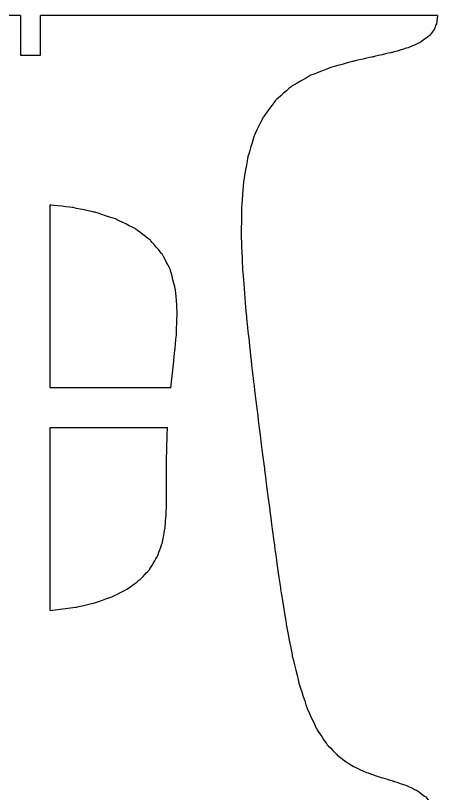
# Model space of a CAD drawing. Header units: centimetres. Extents: x -35.4 to 30.2, y -20.1 to 20.9.
# Drawn here: x 19.54 to 30.17, y 1.33 to 20.92 of the extents above; entities that cross this region are included whole.
import ezdxf

# ---------------------------------------------------------------- set-up
doc = ezdxf.new("R2010")
doc.units = ezdxf.units.CM
doc.header["$MEASUREMENT"] = 0
doc.layers.add('Capa 1', color=7, linetype='Continuous')

msp = doc.modelspace()

# ---------------------------------------------------------------- linework, layer by layer
at = {"layer": 'Capa 1', "color": 1, "lineweight": 25}
for points in [[(19.66695, 20.91947), (19.66695, 20.91947), (9.66697, 20.91947), (9.66697, 20.91947)], [(19.66695, 20.91947), (19.66695, 20.91947), (19.66695, 19.91949), (19.66695, 19.91949)], [(20.16694, 19.91949), (20.16694, 19.91949), (20.16694, 20.91947), (20.16694, 20.91947)], [(30.16696, 20.91947), (30.16696, 20.91947), (20.16694, 20.91947), (20.16694, 20.91947)], [(19.66695, 19.91949), (19.66695, 19.91949), (20.16694, 19.91949), (20.16694, 19.91949)], [(20.41696, 11.54447), (20.41696, 11.54447), (20.41696, 16.149), (20.41696, 16.149)], [(23.45303, 11.54447), (23.45303, 11.54447), (20.41696, 11.54447), (20.41696, 11.54447)], [(20.41696, 5.93746), (20.41696, 5.93746), (20.41696, 10.54449), (20.41696, 10.54449)], [(20.41696, 10.54449), (20.41696, 10.54449), (23.36692, 10.54449), (23.36692, 10.54449)]]:
    msp.add_open_spline(points, degree=3, dxfattribs=at)
for points, knots in [([(30.16696, 20.91947), (30.16696, 20.91947), (30.14145, 20.71479), (30.14145, 20.71479), (30.14145, 20.71479), (30.14145, 20.71479), (30.06973, 20.54525), (30.06973, 20.54525), (30.06973, 20.54525), (30.06973, 20.54525), (29.95854, 20.40533), (29.95854, 20.40533), (29.95854, 20.40533), (29.95854, 20.40533), (29.7311, 20.23992), (29.7311, 20.23992), (29.7311, 20.23992), (29.7311, 20.23992), (29.44754, 20.11436), (29.44754, 20.11436), (29.44754, 20.11436), (29.44754, 20.11436), (29.01027, 19.98606), (29.01027, 19.98606), (29.01027, 19.98606), (29.01027, 19.98606), (28.53529, 19.87814), (28.53529, 19.87814), (28.53529, 19.87814), (28.53529, 19.87814), (28.04937, 19.76885), (28.04937, 19.76885), (28.04937, 19.76885), (28.04937, 19.76885), (27.48133, 19.61187), (27.48133, 19.61187), (27.48133, 19.61187), (27.48133, 19.61187), (26.95513, 19.40567), (26.95513, 19.40567), (26.95513, 19.40567), (26.95513, 19.40567), (26.48936, 19.13445), (26.48936, 19.13445), (26.48936, 19.13445), (26.48936, 19.13445), (26.09516, 18.7882), (26.09516, 18.7882), (26.09516, 18.7882), (26.09516, 18.7882), (25.77759, 18.36162), (25.77759, 18.36162), (25.77759, 18.36162), (25.77759, 18.36162), (25.55058, 17.88968), (25.55058, 17.88968), (25.55058, 17.88968), (25.55058, 17.88968), (25.38763, 17.34781), (25.38763, 17.34781), (25.38763, 17.34781), (25.38763, 17.34781), (25.28377, 16.73934), (25.28377, 16.73934), (25.28377, 16.73934), (25.28377, 16.73934), (25.23237, 16.06924), (25.23237, 16.06924), (25.23237, 16.06924), (25.23237, 16.06924), (25.22599, 15.34364), (25.22599, 15.34364), (25.22599, 15.34364), (25.22599, 15.34364), (25.25668, 14.56972), (25.25668, 14.56972), (25.25668, 14.56972), (25.25668, 14.56972), (25.36089, 13.27531), (25.36089, 13.27531), (25.36089, 13.27531), (25.36089, 13.27531), (25.5092, 11.91496), (25.5092, 11.91496), (25.5092, 11.91496), (25.5092, 11.91496), (25.67895, 10.52438), (25.67895, 10.52438), (25.67895, 10.52438), (25.67895, 10.52438), (25.81329, 9.46478), (25.81329, 9.46478), (25.81329, 9.46478), (25.81329, 9.46478), (25.94763, 8.42521), (25.94763, 8.42521), (25.94763, 8.42521), (25.94763, 8.42521), (26.08147, 7.42159), (26.08147, 7.42159), (26.08147, 7.42159), (26.08147, 7.42159), (26.21712, 6.46931), (26.21712, 6.46931), (26.21712, 6.46931), (26.21712, 6.46931), (26.35943, 5.5827), (26.35943, 5.5827), (26.35943, 5.5827), (26.35943, 5.5827), (26.51225, 4.78836), (26.51225, 4.78836), (26.51225, 4.78836), (26.51225, 4.78836), (26.68582, 4.08022), (26.68582, 4.08022), (26.68582, 4.08022), (26.68582, 4.08022), (26.88824, 3.46625), (26.88824, 3.46625), (26.88824, 3.46625), (26.88824, 3.46625), (27.12711, 2.95126), (27.12711, 2.95126), (27.12711, 2.95126), (27.12711, 2.95126), (27.3809, 2.56967), (27.3809, 2.56967), (27.3809, 2.56967), (27.3809, 2.56967), (27.67215, 2.2673), (27.67215, 2.2673), (27.67215, 2.2673), (27.67215, 2.2673), (28.00023, 2.03679), (28.00023, 2.03679), (28.00023, 2.03679), (28.00023, 2.03679), (28.3607, 1.86549), (28.3607, 1.86549), (28.3607, 1.86549), (28.3607, 1.86549), (28.7441, 1.73439), (28.7441, 1.73439), (28.7441, 1.73439), (28.7441, 1.73439), (29.07003, 1.63713), (29.07003, 1.63713), (29.07003, 1.63713), (29.07003, 1.63713), (29.38817, 1.52985), (29.38817, 1.52985), (29.38817, 1.52985), (29.38817, 1.52985), (29.68143, 1.38779), (29.68143, 1.38779), (29.68143, 1.38779), (29.68143, 1.38779), (29.87218, 1.24054), (29.87218, 1.24054), (29.87218, 1.24054), (29.87218, 1.24054), (30.02564, 1.04189), (30.02564, 1.04189), (30.02564, 1.04189), (30.02564, 1.04189), (30.10092, 0.87252), (30.10092, 0.87252), (30.10092, 0.87252), (30.10092, 0.87252), (30.1496, 0.6671), (30.1496, 0.6671), (30.1496, 0.6671), (30.1496, 0.6671), (30.16696, 0.41948), (30.16696, 0.41948)], [0, 0, 0, 0, 0.02222222, 0.02222222, 0.02222222, 0.02222223, 0.04444444, 0.04444444, 0.04444444, 0.04444445, 0.06666667, 0.06666667, 0.06666667, 0.06666668, 0.08888889, 0.08888889, 0.08888889, 0.0888889, 0.11111111, 0.11111111, 0.11111111, 0.11111112, 0.13333333, 0.13333333, 0.13333333, 0.13333334, 0.15555556, 0.15555556, 0.15555556, 0.15555557, 0.17777778, 0.17777778, 0.17777778, 0.17777779, 0.2, 0.2, 0.2, 0.20000001, 0.22222222, 0.22222222, 0.22222222, 0.22222223, 0.24444444, 0.24444444, 0.24444444, 0.24444445, 0.26666667, 0.26666667, 0.26666667, 0.26666668, 0.28888889, 0.28888889, 0.28888889, 0.2888889, 0.31111111, 0.31111111, 0.31111111, 0.31111112, 0.33333333, 0.33333333, 0.33333333, 0.33333334, 0.35555556, 0.35555556, 0.35555556, 0.35555557, 0.37777778, 0.37777778, 0.37777778, 0.37777779, 0.4, 0.4, 0.4, 0.40000001, 0.42222222, 0.42222222, 0.42222222, 0.42222223, 0.44444444, 0.44444444, 0.44444444, 0.44444445, 0.46666667, 0.46666667, 0.46666667, 0.46666668, 0.48888889, 0.48888889, 0.48888889, 0.4888889, 0.51111111, 0.51111111, 0.51111111, 0.51111112, 0.53333333, 0.53333333, 0.53333333, 0.53333334, 0.55555556, 0.55555556, 0.55555556, 0.55555557, 0.57777778, 0.57777778, 0.57777778, 0.57777779, 0.6, 0.6, 0.6, 0.60000001, 0.62222222, 0.62222222, 0.62222222, 0.62222223, 0.64444444, 0.64444444, 0.64444444, 0.64444445, 0.66666667, 0.66666667, 0.66666667, 0.66666668, 0.68888889, 0.68888889, 0.68888889, 0.6888889, 0.71111111, 0.71111111, 0.71111111, 0.71111112, 0.73333333, 0.73333333, 0.73333333, 0.73333334, 0.75555556, 0.75555556, 0.75555556, 0.75555557, 0.77777778, 0.77777778, 0.77777778, 0.77777779, 0.8, 0.8, 0.8, 0.80000001, 0.82222222, 0.82222222, 0.82222222, 0.82222223, 0.84444444, 0.84444444, 0.84444444, 0.84444445, 0.86666667, 0.86666667, 0.86666667, 0.86666668, 0.88888889, 0.88888889, 0.88888889, 0.8888889, 0.91111111, 0.91111111, 0.91111111, 0.91111112, 0.93333333, 0.93333333, 0.93333333, 0.93333334, 0.95555556, 0.95555556, 0.95555556, 0.95555557, 1, 1, 1, 1]), ([(23.45303, 11.54447), (23.45303, 11.54447), (23.5287, 12.21524), (23.5287, 12.21524), (23.5287, 12.21524), (23.5287, 12.21524), (23.5915, 12.85832), (23.5915, 12.85832), (23.5915, 12.85832), (23.5915, 12.85832), (23.61439, 13.46231), (23.61439, 13.46231), (23.61439, 13.46231), (23.61439, 13.46231), (23.57139, 14.01769), (23.57139, 14.01769), (23.57139, 14.01769), (23.57139, 14.01769), (23.44076, 14.51687), (23.44076, 14.51687), (23.44076, 14.51687), (23.44076, 14.51687), (23.23392, 14.91639), (23.23392, 14.91639), (23.23392, 14.91639), (23.23392, 14.91639), (22.93717, 15.2625), (22.93717, 15.2625), (22.93717, 15.2625), (22.93717, 15.2625), (22.55102, 15.55355), (22.55102, 15.55355), (22.55102, 15.55355), (22.55102, 15.55355), (22.08172, 15.7886), (22.08172, 15.7886), (22.08172, 15.7886), (22.08172, 15.7886), (21.54084, 15.96728), (21.54084, 15.96728), (21.54084, 15.96728), (21.54084, 15.96728), (20.9947, 16.08179), (20.9947, 16.08179), (20.9947, 16.08179), (20.9947, 16.08179), (20.41696, 16.149), (20.41696, 16.149)], [0, 0, 0, 0, 0.07692308, 0.07692308, 0.07692308, 0.07692309, 0.15384615, 0.15384615, 0.15384615, 0.15384616, 0.23076923, 0.23076923, 0.23076923, 0.23076924, 0.30769231, 0.30769231, 0.30769231, 0.30769232, 0.38461538, 0.38461538, 0.38461538, 0.38461539, 0.46153846, 0.46153846, 0.46153846, 0.46153847, 0.53846154, 0.53846154, 0.53846154, 0.53846155, 0.61538462, 0.61538462, 0.61538462, 0.61538463, 0.69230769, 0.69230769, 0.69230769, 0.6923077, 0.76923077, 0.76923077, 0.76923077, 0.76923078, 0.84615385, 0.84615385, 0.84615385, 0.84615386, 1, 1, 1, 1]), ([(20.41696, 5.93746), (20.41696, 5.93746), (21.04977, 6.01652), (21.04977, 6.01652), (21.04977, 6.01652), (21.04977, 6.01652), (21.58828, 6.14489), (21.58828, 6.14489), (21.58828, 6.14489), (21.58828, 6.14489), (22.03578, 6.31091), (22.03578, 6.31091), (22.03578, 6.31091), (22.03578, 6.31091), (22.39862, 6.50564), (22.39862, 6.50564), (22.39862, 6.50564), (22.39862, 6.50564), (22.68514, 6.72232), (22.68514, 6.72232), (22.68514, 6.72232), (22.68514, 6.72232), (22.90468, 6.9561), (22.90468, 6.9561), (22.90468, 6.9561), (22.90468, 6.9561), (23.11098, 7.29004), (23.11098, 7.29004), (23.11098, 7.29004), (23.11098, 7.29004), (23.23777, 7.64233), (23.23777, 7.64233), (23.23777, 7.64233), (23.23777, 7.64233), (23.30667, 8.00925), (23.30667, 8.00925), (23.30667, 8.00925), (23.30667, 8.00925), (23.33683, 8.38838), (23.33683, 8.38838), (23.33683, 8.38838), (23.33683, 8.38838), (23.34441, 8.77795), (23.34441, 8.77795), (23.34441, 8.77795), (23.34441, 8.77795), (23.34053, 9.64861), (23.34053, 9.64861), (23.34053, 9.64861), (23.34053, 9.64861), (23.36692, 10.54449), (23.36692, 10.54449)], [0, 0, 0, 0, 0.07142857, 0.07142857, 0.07142857, 0.07142858, 0.14285714, 0.14285714, 0.14285714, 0.14285715, 0.21428571, 0.21428571, 0.21428571, 0.21428572, 0.28571429, 0.28571429, 0.28571429, 0.2857143, 0.35714286, 0.35714286, 0.35714286, 0.35714287, 0.42857143, 0.42857143, 0.42857143, 0.42857144, 0.5, 0.5, 0.5, 0.50000001, 0.57142857, 0.57142857, 0.57142857, 0.57142858, 0.64285714, 0.64285714, 0.64285714, 0.64285715, 0.71428571, 0.71428571, 0.71428571, 0.71428572, 0.78571429, 0.78571429, 0.78571429, 0.7857143, 0.85714286, 0.85714286, 0.85714286, 0.85714287, 1, 1, 1, 1])]:
    msp.add_open_spline(points, degree=3, knots=knots, dxfattribs=at)

doc.saveas('drawing.dxf')
